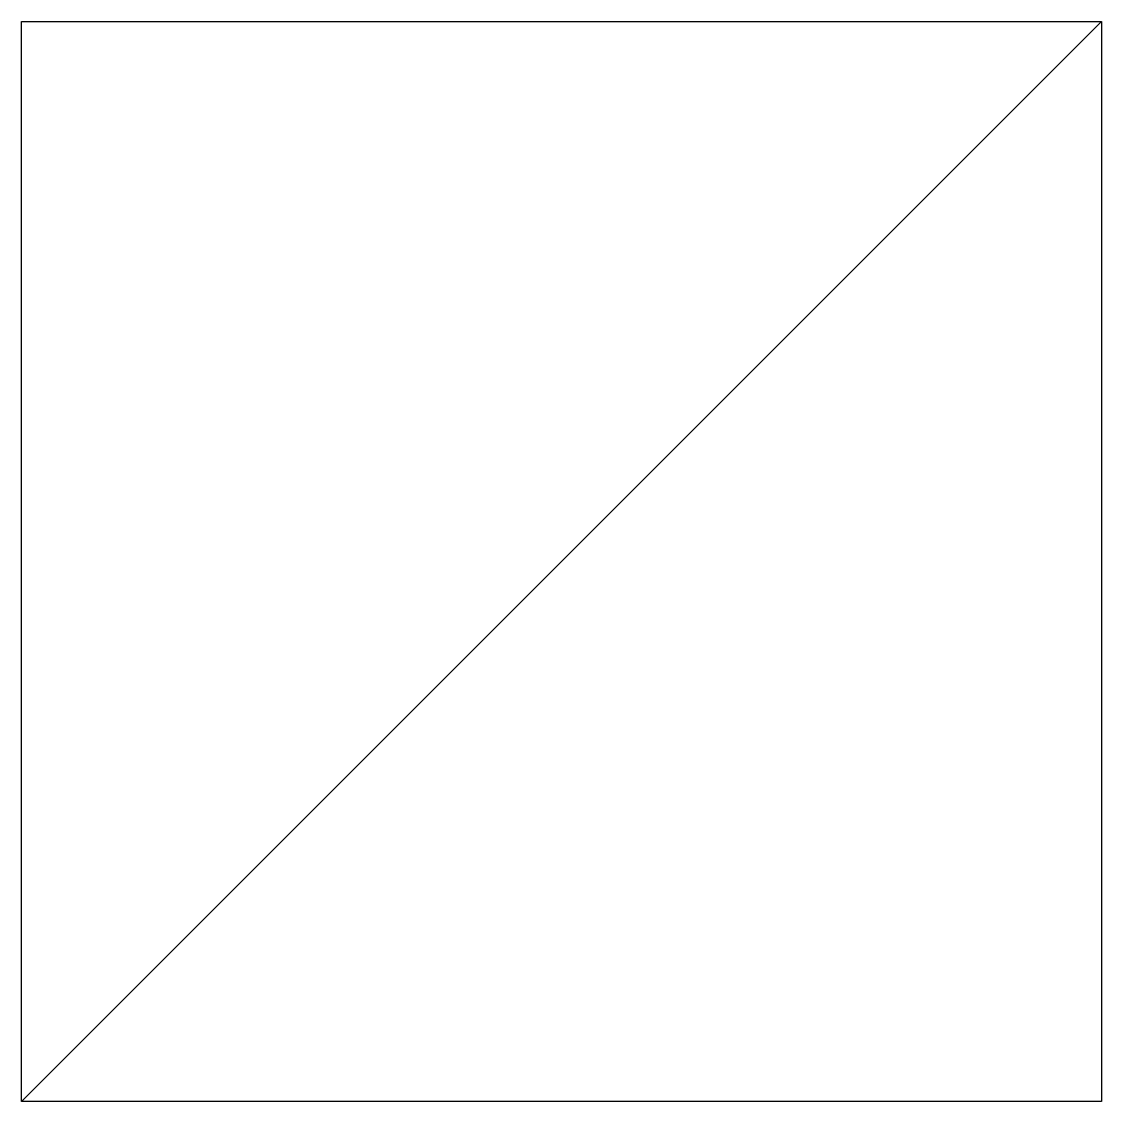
# Model space of a CAD drawing. Extents: x 15.25 to 16.75, y 7.12 to 8.62.
import ezdxf

# ---------------------------------------------------------------- set-up
doc = ezdxf.new("R2010")
doc.units = 0

msp = doc.modelspace()

# ---------------------------------------------------------------- linework, layer by layer
msp.add_line((15.25, 7.125), (16.75, 8.625))
msp.add_lwpolyline([(15.25, 8.625), (16.75, 8.625), (16.75, 7.125), (15.25, 7.125)], close=True)

doc.saveas('drawing.dxf')
